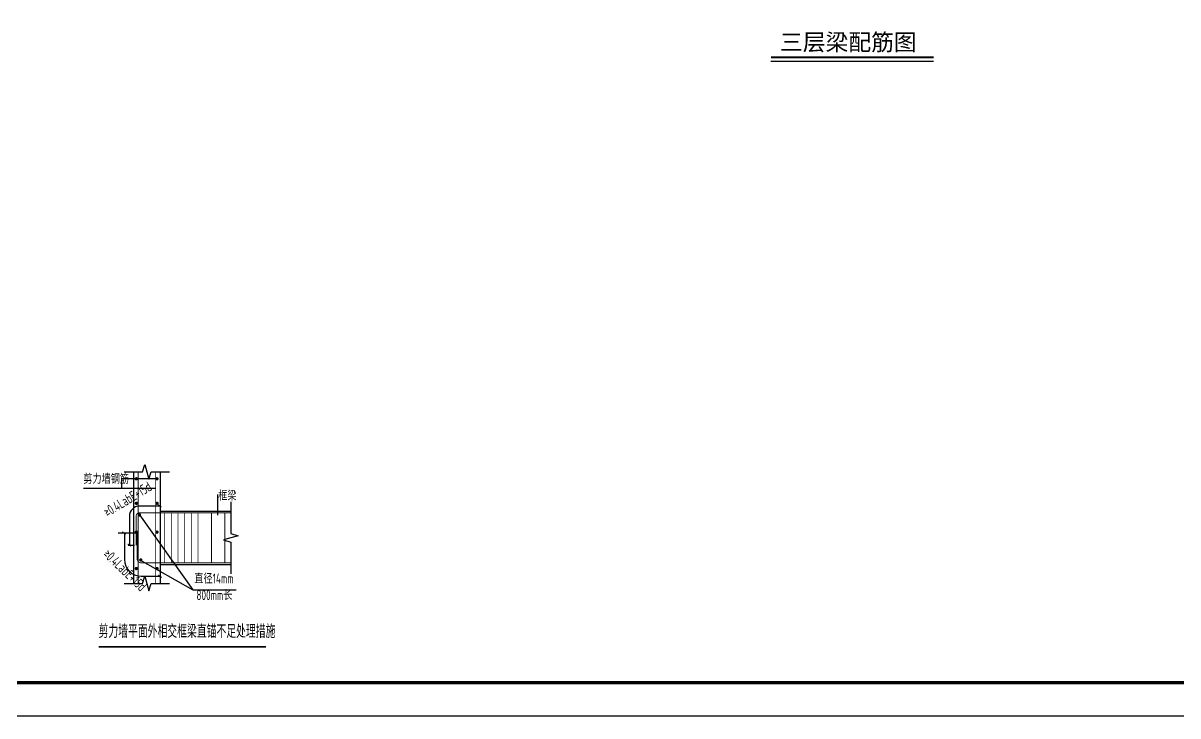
# Model space of a CAD drawing. Extents: x 826826 to 1642106, y -156213 to 399140.
# Drawn here: x 1401128 to 1435700, y 157860 to 178603 of the extents above; entities that cross this region are included whole.
import ezdxf
from ezdxf.enums import TextEntityAlignment as Align

# ---------------------------------------------------------------- set-up
doc = ezdxf.new("R2010")
doc.units = 0
doc.header["$LTSCALE"] = 1000
doc.layers.get('0').update_dxf_attribs({"linetype": 'CONTINUOUS'})
for name, color, linetype in [('-TK', 7, 'CONTINUOUS'), ('DIM', 2, 'CONTINUOUS'), ('LINK', 6, 'CONTINUOUS'), ('REIND', 1, 'CONTINUOUS'), ('S-引出线', 40, 'CONTINUOUS'), ('S-文字', 7, 'CONTINUOUS'), ('TEXT', 2, 'CONTINUOUS'), ('THIN', 7, 'CONTINUOUS')]:
    doc.layers.add(name, color=color, linetype=linetype)
doc.styles.add('-宋体', font='', dxfattribs={"width": 0.7, "height": 300, "bigfont": '宋体.TTF'})
doc.styles.add('TSSD_Norm', font='Tssdeng.shx', dxfattribs={"bigfont": 'tssdchn.shx'})
doc.styles.add('TSSD_REIN', font='tssdeng.shx', dxfattribs={"width": 0.7, "height": 300, "bigfont": 'tssdchn.shx'})
doc.styles.get('-宋体').set_extended_font_data('SimSun')

# ---------------------------------------------------------------- blocks, each defined once
blk = doc.blocks.new('A$C2E181E2C')
at = {"linetype": 'Continuous'}
for points in [[(1215, 5268), (1765, 5268), (1835, 5488), (1955, 5048), (2025, 5268), (2575, 5268)], [(1495, 5268), (1495, 1922)], [(2295, 5268), (2295, 1922)], [(4415, 4371), (4415, 3421), (4635, 3351), (4195, 3231), (4415, 3161), (4415, 2211)], [(2295, 4091), (4415, 4091)], [(2295, 2491), (4415, 2491)], [(1215, 1922), (1765, 1922), (1835, 2142), (1955, 1702), (2025, 1922), (2575, 1922)]]:
    blk.add_lwpolyline(points, dxfattribs=at)
at = {"linetype": 'Continuous', "const_width": 50}
blk.add_lwpolyline([(453, 25), (5462, 25)], dxfattribs=at)
at = {"layer": 'DIM'}
for p, q in [((2295, 4241), (1678, 4241)), ((1378, 3941), (1378, 3062)), ((1546, 3430), (1042, 3430)), ((1226, 3430), (1226, 2641)), ((1726, 2141), (2295, 2141))]:
    blk.add_line(p, q, dxfattribs=at)
at = {"layer": 'DIM', "const_width": 30}
for points in [[(2232, 4284), (2336, 4212)], [(1164, 3473), (1267, 3401)], [(1324, 3111), (1428, 3039)], [(2243, 2177), (2347, 2104)]]:
    blk.add_lwpolyline(points, dxfattribs=at)
at = {"layer": 'DIM'}
blk.add_lwpolyline([(1532, 3062), (1341, 3062)], dxfattribs=at)
for centre, radius, start, end in [((1678, 3941), 300, 90, 180), ((1726, 2641), 500, 180, 270)]:
    blk.add_arc(centre, radius, start, end, dxfattribs=at)
at = {"layer": 'LINK', "color": 1, "const_width": 25}
for points in [[(1641, 5268), (1641, 1922)], [(2162, 5268), (2162, 1922)], [(2432, 4041), (2432, 2541)], [(2632, 4041), (2632, 2541)], [(2832, 4041), (2832, 2541)], [(3032, 4041), (3032, 2541)], [(3232, 4041), (3232, 2541)], [(3432, 4041), (3432, 2541)], [(3832, 4041), (3832, 2541)], [(4232, 4041), (4232, 2541)]]:
    blk.add_lwpolyline(points, dxfattribs=at)
for points in [[(4415, 4041), (1678, 4041, 0.414214), (1578, 3941), (1578, 3062)], [(1607, 3430), (1607, 2641, 0.300979), (1726, 2541), (4415, 2541)]]:
    blk.add_lwpolyline(points, format="xyb", dxfattribs=at)
at = {"layer": 'REIND', "const_width": 50}
for points in [[(1608, 5058, 1), (1558, 5058, 1)], [(2226, 5058, 1), (2176, 5058, 1)], [(1610, 4324, 1), (1560, 4324, 1)], [(2228, 4324, 1), (2178, 4324, 1)], [(1703, 3978, 1), (1653, 3978, 1)], [(1608, 3461, 1), (1558, 3461, 1)], [(2226, 3461, 1), (2176, 3461, 1)], [(1742, 2629, 1), (1692, 2629, 1)], [(1608, 2370, 1), (1558, 2370, 1)], [(2226, 2370, 1), (2176, 2370, 1)]]:
    blk.add_lwpolyline(points, format="xyb", close=True, dxfattribs=at)
at = {"layer": 'THIN'}
for p, q in [((2226, 5058), (1138, 5058)), ((1138, 5058), (1138, 4767)), ((2162, 4767), (0, 4767)), ((1678, 3978), (3271, 1732)), ((1692, 2629), (3271, 1732)), ((3271, 1732), (4577, 1732))]:
    blk.add_line(p, q, dxfattribs=at)
blk.add_lwpolyline([(4015, 4584), (4015, 3965)], dxfattribs=at)
at = {"layer": 'TEXT', "color": 0, "style": 'TSSD_Norm', "width": 0.7}
blk.add_text('剪力墙平面外相交框梁直锚不足处理措施', height=400, dxfattribs=at).set_placement((454, 172), align=Align.BOTTOM_LEFT)
at = {"layer": 'THIN', "style": 'TSSD_REIN', "width": 0.7}
for s, p in [('剪力墙钢筋', (-2, 4818)), ('框梁', (4036, 4317)), ('直径14mm', (3321, 1833)), ('800mm长', (3383, 1337))]:
    blk.add_text(s, height=300, dxfattribs=at).set_placement(p, align=Align.BOTTOM_LEFT)
for rotation, p in [(31.4301, (766, 3828)), (316.0621, (504, 2706))]:
    blk.add_text('≥0.4LabE+15d', height=300, rotation=rotation, dxfattribs=at).set_placement(p, align=Align.BOTTOM_LEFT)
blk = doc.blocks.new('A1')
blk.add_lwpolyline([(0, 59400), (0, 0), (84100, 0), (84100, 59400)], close=True)
at = {"const_width": 100}
blk.add_lwpolyline([(2500, 58400), (2500, 1000), (83100, 1000), (83100, 58400)], close=True, dxfattribs=at)

msp = doc.modelspace()

# ---------------------------------------------------------------- linework, layer by layer
at = {"layer": 'S-引出线', "color": 3, "const_width": 56}
msp.add_lwpolyline([(1423515.96, 177575.83), (1428383.55, 177575.83)], dxfattribs=at)
at = {"layer": 'S-引出线', "color": 3}
msp.add_lwpolyline([(1423515.96, 177463.83), (1428383.55, 177463.83)], dxfattribs=at)

# ---------------------------------------------------------------- block references
at = {"layer": '-TK'}
msp.add_blockref('A1', (1385008.06, 157859.85), dxfattribs=at)
msp.add_blockref('A$C2E181E2C', (1402934.45, 159900.97))

# ---------------------------------------------------------------- texts
at = {"layer": 'S-文字', "style": '-宋体'}
msp.add_text('三层梁配筋图', height=500, dxfattribs=at).set_placement((1423788.44, 177782.35))

doc.saveas('drawing.dxf')
